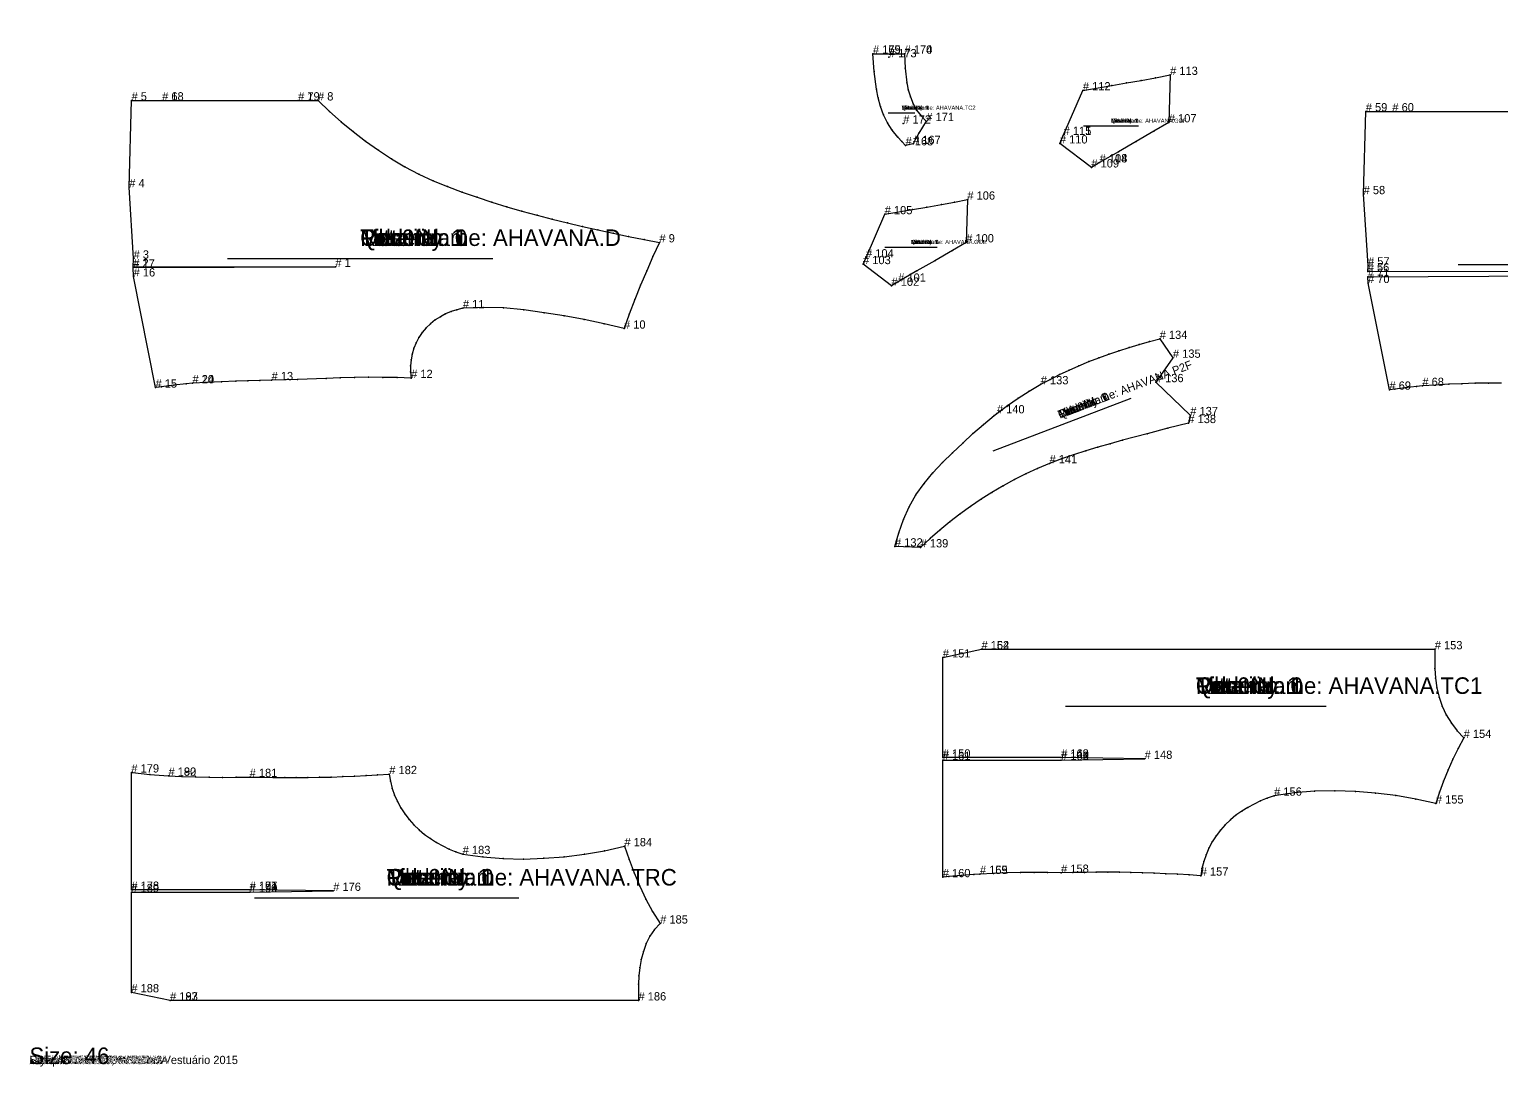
# Model space of a CAD drawing. Header units: metres. Extents: x 0 to 2688, y -3 to 1909.
# Drawn here: x 0 to 1779, y -3 to 1251 of the extents above; entities that cross this region are included whole.
import ezdxf

# ---------------------------------------------------------------- set-up
doc = ezdxf.new("R2010")
doc.units = ezdxf.units.M

# ---------------------------------------------------------------- blocks, each defined once
blk = doc.blocks.new('1')
at = {"layer": '1'}
blk.add_lwpolyline([(369.8, 963.9), (125.5, 963.6), (125.9, 973.9), (120.7, 1060.1), (123.4, 1165.1), (160.4, 1165.1), (324.8, 1165.1), (348.8, 1165.1), (362.6, 1151.9), (376.7, 1139.4), (391.3, 1127.4), (406.4, 1115.9), (421.8, 1104.9), (437.6, 1094.5), (453.9, 1084.8), (470.6, 1076), (487.8, 1068), (505.3, 1060.9), (523.1, 1054.3), (541.1, 1048.2), (559.1, 1042.3), (577.2, 1036.7), (595.3, 1031.4), (613.6, 1026.3), (631.9, 1021.5), (650.3, 1017), (668.7, 1012.7), (687.2, 1008.5), (705.7, 1004.5), (724.3, 1000.7), (742.9, 997), (761.5, 993.5), (753.7, 976.4), (746.1, 959.2), (738.8, 941.8), (731.8, 924.4), (725.1, 906.8), (718.7, 889.2), (694.8, 895.1), (670.7, 900.3), (646.5, 904.7), (622.1, 908.5), (597.7, 911.9), (573.1, 914.3), (548.6, 914.9), (523.9, 913.8), (516.6, 912.1), (509.7, 909.8), (503.1, 907), (496.7, 903.6), (490.6, 899.7), (484.9, 895.2), (479.6, 890.2), (474.9, 884.7), (470.8, 878.6), (467.4, 872.2), (464.7, 865.5), (462.6, 858.5), (461.3, 851.5), (460.7, 844.3), (460.7, 837), (461.4, 829.5), (444.3, 830), (427.1, 830.3), (410, 830.4), (392.8, 830.2), (375.6, 829.7), (358.5, 829.1), (324.2, 827.8), (292.7, 826.9), (278.3, 826.7), (264, 826.3), (249.6, 825.8), (232.1, 825.1), (214.6, 824.2), (197.1, 823.2), (189.6, 822.4), (174.7, 820.8), (159.8, 819), (152.4, 817.9), (125.9, 952.3), (125.5, 963)], close=True, dxfattribs=at)
at = {"layer": '2'}
for p in [(123.4, 1165.1), (160.4, 1165.1), (324.8, 1165.1), (348.8, 1165.1), (120.7, 1060.1), (761.5, 993.5), (125.5, 963.6), (125.5, 963), (125.9, 973.9), (369.8, 963.9), (125.9, 952.3), (523.9, 913.8), (718.7, 889.2), (197.1, 823.2), (292.7, 826.9), (461.4, 829.5), (152.4, 817.9)]:
    blk.add_point(p, dxfattribs=at)
at = {"layer": '3'}
for p in [(362.6, 1151.9), (376.7, 1139.4), (391.3, 1127.4), (406.4, 1115.9), (421.8, 1104.9), (437.6, 1094.5), (453.9, 1084.8), (470.6, 1076), (487.8, 1068), (505.3, 1060.9), (523.1, 1054.3), (541.1, 1048.2), (559.1, 1042.3), (577.2, 1036.7), (595.3, 1031.4), (613.6, 1026.3), (631.9, 1021.5), (650.3, 1017), (668.7, 1012.7), (687.2, 1008.5), (705.7, 1004.5), (724.3, 1000.7), (742.9, 997), (753.7, 976.4), (746.1, 959.2), (738.8, 941.8), (509.7, 909.8), (516.6, 912.1), (548.6, 914.9), (573.1, 914.3), (597.7, 911.9), (622.1, 908.5), (731.8, 924.4), (479.6, 890.2), (484.9, 895.2), (490.6, 899.7), (496.7, 903.6), (503.1, 907), (646.5, 904.7), (670.7, 900.3), (694.8, 895.1), (725.1, 906.8), (467.4, 872.2), (470.8, 878.6), (474.9, 884.7), (462.6, 858.5), (464.7, 865.5), (460.7, 844.3), (460.7, 837), (461.3, 851.5), (159.8, 819), (174.7, 820.8), (189.6, 822.4), (214.6, 824.2), (232.1, 825.1), (249.6, 825.8), (264, 826.3), (278.3, 826.7), (324.2, 827.8), (358.5, 829.1), (375.6, 829.7), (392.8, 830.2), (410, 830.4), (427.1, 830.3), (444.3, 830)]:
    blk.add_point(p, dxfattribs=at)
at = {"layer": '4'}
for p in [(160.4, 1165.1, 7.5), (324.8, 1165.1, 7.5), (197.1, 823.2, 7.5)]:
    blk.add_point(p, dxfattribs=at)
at = {"layer": '7'}
blk.add_line((239.6, 974.2), (560, 974.2), dxfattribs=at)
at = {"layer": '84'}
blk.add_lwpolyline([(369.8, 963.9), (125.5, 963.6), (125.9, 973.9), (120.7, 1060.1), (123.4, 1165.1), (160.4, 1165.1), (324.8, 1165.1), (348.8, 1165.1), (362.6, 1151.9), (376.7, 1139.4), (391.3, 1127.4), (406.4, 1115.9), (421.8, 1104.9), (437.6, 1094.5), (453.9, 1084.8), (470.6, 1076), (487.8, 1068), (505.3, 1060.9), (523.1, 1054.3), (541.1, 1048.2), (559.1, 1042.3), (577.2, 1036.7), (595.3, 1031.4), (613.6, 1026.3), (631.9, 1021.5), (650.3, 1017), (668.7, 1012.7), (687.2, 1008.5), (705.7, 1004.5), (724.3, 1000.7), (742.9, 997), (761.5, 993.5), (753.7, 976.4), (746.1, 959.2), (738.8, 941.8), (731.8, 924.4), (725.1, 906.8), (718.7, 889.2), (694.8, 895.1), (670.7, 900.3), (646.5, 904.7), (622.1, 908.5), (597.7, 911.9), (573.1, 914.3), (548.6, 914.9), (523.9, 913.8), (516.6, 912.1), (509.7, 909.8), (503.1, 907), (496.7, 903.6), (490.6, 899.7), (484.9, 895.2), (479.6, 890.2), (474.9, 884.7), (470.8, 878.6), (467.4, 872.2), (464.7, 865.5), (462.6, 858.5), (461.3, 851.5), (460.7, 844.3), (460.7, 837), (461.4, 829.5), (444.3, 830), (427.1, 830.3), (410, 830.4), (392.8, 830.2), (375.6, 829.7), (358.5, 829.1), (324.2, 827.8), (292.7, 826.9), (278.3, 826.7), (264, 826.3), (249.6, 825.8), (232.1, 825.1), (214.6, 824.2), (197.1, 823.2), (189.6, 822.4), (174.7, 820.8), (159.8, 819), (152.4, 817.9), (125.9, 952.3), (125.5, 963)], close=True, dxfattribs=at)
at = {"layer": '1'}
for s, height, p in [('# 18', 10, (160.4, 1165.1)), ('# 19', 10, (324.8, 1165.1)), ('Tilt: 0', 20, (399.8, 989.2)), ('Quantity: 1', 20, (399.8, 989.2)), ('Piece Name: AHAVANA.D', 20, (399.8, 989.2)), ('Rotation: 0', 20, (399.8, 989.2)), ('Fold: N', 20, (399.8, 989.2)), ('Material: 1', 20, (399.8, 989.2)), ('# 20', 10, (197.1, 823.2)), ('Size: 46', 10, (0, 0))]:
    blk.add_text(s, height=height, dxfattribs=at).set_placement(p)
at = {"layer": '2'}
for s, p in [('# 5', (123.4, 1165.1)), ('# 6', (160.4, 1165.1)), ('# 7', (324.8, 1165.1)), ('# 8', (348.8, 1165.1)), ('# 4', (120.7, 1060.1)), ('# 9', (761.5, 993.5)), ('# 3', (125.9, 973.9)), ('# 2', (125.5, 963.6)), ('# 17', (125.5, 963)), ('# 16', (125.9, 952.3)), ('# 1', (369.8, 963.9)), ('# 11', (523.9, 913.8)), ('# 10', (718.7, 889.2)), ('# 13', (292.7, 826.9)), ('# 12', (461.4, 829.5)), ('# 15', (152.4, 817.9)), ('# 14', (197.1, 823.2))]:
    blk.add_text(s, height=10, dxfattribs=at).set_placement(p)
blk = doc.blocks.new('2')
at = {"layer": '1'}
blk.add_lwpolyline([(120.6, 1374.4), (153.2, 1373.7), (185.7, 1372.8), (218.3, 1371.7), (234.6, 1371.2), (251, 1370.9), (267.3, 1370.9), (283.7, 1371.5), (299.9, 1372.9), (315.8, 1375.7), (331.3, 1379.9), (346.4, 1385.5), (361.1, 1392.5), (375.6, 1400.7), (390.5, 1410.4), (405.6, 1419.7), (420.9, 1428.6), (436.5, 1436.9), (452.4, 1444.6), (468.6, 1451.9), (484.9, 1458.9), (501.3, 1465.5), (517.8, 1472), (534.4, 1478.2), (551.1, 1484), (568, 1489.3), (581.9, 1493.3), (596, 1496.9), (610, 1500.3), (624.1, 1503.7), (652.3, 1510.3), (666.5, 1513.5), (680.6, 1516.5), (694.8, 1519.4), (709, 1522.1), (723.3, 1524.6), (737.6, 1527), (760.5, 1474.8), (741.8, 1471.6), (723.2, 1468.1), (704.7, 1464.3), (686.2, 1460.2), (667.9, 1455.7), (649.5, 1451), (631.3, 1446), (613, 1441), (594.8, 1435.9), (576.6, 1430.7), (558.5, 1425.2), (540.4, 1419.5), (522.6, 1413.3), (504.9, 1406.6), (487.4, 1399.3), (470.3, 1391.3), (453.6, 1382.4), (437.3, 1372.8), (421.4, 1362.5), (405.9, 1351.6), (390.8, 1340.3), (376.1, 1328.5), (361.8, 1316.1), (347.8, 1303.2), (323.8, 1303.2), (159.4, 1303.2), (122.4, 1303.2)], close=True, dxfattribs=at)
at = {"layer": '2'}
for p in [(737.6, 1527), (760.5, 1474.8), (375.6, 1400.7), (120.6, 1374.4), (122.4, 1303.2), (159.4, 1303.2), (323.8, 1303.2), (347.8, 1303.2)]:
    blk.add_point(p, dxfattribs=at)
at = {"layer": '3'}
for p in [(666.5, 1513.5), (680.6, 1516.5), (694.8, 1519.4), (709, 1522.1), (723.3, 1524.6), (596, 1496.9), (610, 1500.3), (624.1, 1503.7), (652.3, 1510.3), (534.4, 1478.2), (551.1, 1484), (568, 1489.3), (581.9, 1493.3), (501.3, 1465.5), (517.8, 1472), (686.2, 1460.2), (704.7, 1464.3), (723.2, 1468.1), (741.8, 1471.6), (452.4, 1444.6), (468.6, 1451.9), (484.9, 1458.9), (631.3, 1446), (649.5, 1451), (667.9, 1455.7), (420.9, 1428.6), (436.5, 1436.9), (558.5, 1425.2), (576.6, 1430.7), (594.8, 1435.9), (613, 1441), (390.5, 1410.4), (405.6, 1419.7), (504.9, 1406.6), (522.6, 1413.3), (540.4, 1419.5), (361.1, 1392.5), (470.3, 1391.3), (487.4, 1399.3), (153.2, 1373.7), (185.7, 1372.8), (218.3, 1371.7), (234.6, 1371.2), (251, 1370.9), (267.3, 1370.9), (283.7, 1371.5), (299.9, 1372.9), (315.8, 1375.7), (331.3, 1379.9), (346.4, 1385.5), (437.3, 1372.8), (453.6, 1382.4), (421.4, 1362.5), (390.8, 1340.3), (405.9, 1351.6), (376.1, 1328.5), (361.8, 1316.1)]:
    blk.add_point(p, dxfattribs=at)
at = {"layer": '4'}
for p in [(568, 1489.3, 7.5), (375.6, 1400.7, 7.5), (159.4, 1303.2, 7.5), (323.8, 1303.2, 7.5)]:
    blk.add_point(p, dxfattribs=at)
at = {"layer": '7'}
blk.add_line((238.2, 1403.9), (558.2, 1403.9), dxfattribs=at)
at = {"layer": '84'}
blk.add_lwpolyline([(120.6, 1374.4), (153.2, 1373.7), (185.7, 1372.8), (218.3, 1371.7), (234.6, 1371.2), (251, 1370.9), (267.3, 1370.9), (283.7, 1371.5), (299.9, 1372.9), (315.8, 1375.7), (331.3, 1379.9), (346.4, 1385.5), (361.1, 1392.5), (375.6, 1400.7), (390.5, 1410.4), (405.6, 1419.7), (420.9, 1428.6), (436.5, 1436.9), (452.4, 1444.6), (468.6, 1451.9), (484.9, 1458.9), (501.3, 1465.5), (517.8, 1472), (534.4, 1478.2), (551.1, 1484), (568, 1489.3), (581.9, 1493.3), (596, 1496.9), (610, 1500.3), (624.1, 1503.7), (652.3, 1510.3), (666.5, 1513.5), (680.6, 1516.5), (694.8, 1519.4), (709, 1522.1), (723.3, 1524.6), (737.6, 1527), (760.5, 1474.8), (741.8, 1471.6), (723.2, 1468.1), (704.7, 1464.3), (686.2, 1460.2), (667.9, 1455.7), (649.5, 1451), (631.3, 1446), (613, 1441), (594.8, 1435.9), (576.6, 1430.7), (558.5, 1425.2), (540.4, 1419.5), (522.6, 1413.3), (504.9, 1406.6), (487.4, 1399.3), (470.3, 1391.3), (453.6, 1382.4), (437.3, 1372.8), (421.4, 1362.5), (405.9, 1351.6), (390.8, 1340.3), (376.1, 1328.5), (361.8, 1316.1), (347.8, 1303.2), (323.8, 1303.2), (159.4, 1303.2), (122.4, 1303.2)], close=True, dxfattribs=at)
at = {"layer": '1'}
for s, height, p in [('# 30', 10, (568, 1489.3)), ('Tilt: 0', 20, (398.2, 1418.9)), ('Quantity: 1', 20, (398.2, 1418.9)), ('Piece Name: AHAVANA.P', 20, (398.2, 1418.9)), ('Rotation: 0', 20, (398.2, 1418.9)), ('Fold: N', 20, (398.2, 1418.9)), ('Material: 1', 20, (398.2, 1418.9)), ('# 29', 10, (375.6, 1400.7)), ('# 32', 10, (159.4, 1303.2)), ('# 31', 10, (323.8, 1303.2)), ('Size: 46', 20, (0, 0))]:
    blk.add_text(s, height=height, dxfattribs=at).set_placement(p)
at = {"layer": '2'}
for s, p in [('# 23', (737.6, 1527)), ('# 24', (760.5, 1474.8)), ('# 22', (375.6, 1400.7)), ('# 21', (120.6, 1374.4)), ('# 28', (122.4, 1303.2)), ('# 27', (159.4, 1303.2)), ('# 26', (323.8, 1303.2)), ('# 25', (347.8, 1303.2))]:
    blk.add_text(s, height=10, dxfattribs=at).set_placement(p)
blk = doc.blocks.new('3')
at = {"layer": '1'}
blk.add_text('Size: 46', height=20, dxfattribs=at).set_placement((0, 0))
blk = doc.blocks.new('4')
at = {"layer": '1'}
blk.add_text('Size: 46', height=10, dxfattribs=at).set_placement((0, 0))
blk = doc.blocks.new('5')
at = {"layer": '1'}
for points in [[(1836.9, 958.1), (1617.7, 958.4), (1618, 965.6), (1612.7, 1051.8), (1615.3, 1151.9), (1647.4, 1151.9), (1811.8, 1151.9)], [(1779.5, 823.5), (1763.5, 823.4), (1747.5, 823.1), (1731.5, 822.6), (1715.6, 821.9), (1699.6, 821), (1683.7, 819.9), (1676.7, 819.3), (1662.9, 817.8), (1650.2, 816.2), (1643.9, 815.4), (1618, 944.4), (1617.7, 951.8), (1836.9, 953.1)]]:
    blk.add_lwpolyline(points, dxfattribs=at)
at = {"layer": '2'}
for p in [(1615.3, 1151.9), (1647.4, 1151.9), (1612.7, 1051.8), (1618, 965.6), (1617.7, 958.4), (1617.7, 951.8), (1618, 944.4), (1683.7, 819.9), (1643.9, 815.4)]:
    blk.add_point(p, dxfattribs=at)
at = {"layer": '3'}
for p in [(1676.7, 819.3), (1699.6, 821), (1715.6, 821.9), (1731.5, 822.6), (1747.5, 823.1), (1763.5, 823.4), (1650.2, 816.2), (1662.9, 817.8)]:
    blk.add_point(p, dxfattribs=at)
at = {"layer": '7'}
blk.add_line((1727.1, 966.8), (2041.4, 966.8), dxfattribs=at)
at = {"layer": '84'}
for points in [[(1836.9, 958.1), (1617.7, 958.4), (1618, 965.6), (1612.7, 1051.8), (1615.3, 1151.9), (1647.4, 1151.9), (1811.8, 1151.9)], [(1779.5, 823.5), (1763.5, 823.4), (1747.5, 823.1), (1731.5, 822.6), (1715.6, 821.9), (1699.6, 821), (1683.7, 819.9), (1676.7, 819.3), (1662.9, 817.8), (1650.2, 816.2), (1643.9, 815.4), (1618, 944.4), (1617.7, 951.8), (1836.9, 953.1)]]:
    blk.add_lwpolyline(points, dxfattribs=at)
at = {"layer": '1'}
blk.add_text('Size: 46', height=20, dxfattribs=at).set_placement((0, 0))
at = {"layer": '2'}
for s, p in [('# 59', (1615.3, 1151.9)), ('# 60', (1647.4, 1151.9)), ('# 58', (1612.7, 1051.8)), ('# 56', (1617.7, 958.4)), ('# 71', (1617.7, 951.8)), ('# 57', (1618, 965.6)), ('# 70', (1618, 944.4)), ('# 69', (1643.9, 815.4)), ('# 68', (1683.7, 819.9))]:
    blk.add_text(s, height=10, dxfattribs=at).set_placement(p)
blk = doc.blocks.new('6')
at = {"layer": '1'}
blk.add_text('Size: 46', height=20, dxfattribs=at).set_placement((0, 0))
blk = doc.blocks.new('7')
at = {"layer": '1'}
blk.add_lwpolyline([(333.4, 1610.2), (69.9, 1610.2), (70.1, 1632.6), (70.2, 1653.4), (337.4, 1653.5)], close=True, dxfattribs=at)
at = {"layer": '2'}
for p in [(70.2, 1653.4), (337.4, 1653.5), (70.1, 1632.6), (69.9, 1610.2), (333.4, 1610.2)]:
    blk.add_point(p, dxfattribs=at)
at = {"layer": '7'}
blk.add_line((136.4, 1642.7), (270.2, 1642.7), dxfattribs=at)
at = {"layer": '84'}
blk.add_lwpolyline([(333.4, 1610.2), (69.9, 1610.2), (70.1, 1632.6), (70.2, 1653.4), (337.4, 1653.5)], close=True, dxfattribs=at)
at = {"layer": '1'}
for s, height, p in [('Tilt: 0', 10, (203.3, 1650.2)), ('Quantity: 1', 10, (203.3, 1650.2)), ('Piece Name: AHAVANA.TE', 10, (203.3, 1650.2)), ('Rotation: 0', 10, (203.3, 1650.2)), ('Fold: N', 10, (203.3, 1650.2)), ('Material: 1', 10, (203.3, 1650.2)), ('Size: 46', 20, (0, 0))]:
    blk.add_text(s, height=height, dxfattribs=at).set_placement(p)
at = {"layer": '2'}
for s, p in [('# 85', (70.2, 1653.4)), ('# 86', (337.4, 1653.5)), ('# 84', (70.1, 1632.6)), ('# 83', (69.9, 1610.2)), ('# 82', (333.4, 1610.2))]:
    blk.add_text(s, height=10, dxfattribs=at).set_placement(p)
blk = doc.blocks.new('8')
at = {"layer": '1'}
blk.add_lwpolyline([(25.7, 1898.6), (175.7, 1898.6), (175.7, 1833.6), (25.7, 1833.6)], close=True, dxfattribs=at)
at = {"layer": '2'}
for p in [(25.7, 1898.6), (175.7, 1898.6), (25.7, 1833.6), (175.7, 1833.6)]:
    blk.add_point(p, dxfattribs=at)
at = {"layer": '7'}
blk.add_line((63.3, 1882.4), (138.3, 1882.4), dxfattribs=at)
at = {"layer": '84'}
blk.add_lwpolyline([(25.7, 1898.6), (175.7, 1898.6), (175.7, 1833.6), (25.7, 1833.6)], close=True, dxfattribs=at)
at = {"layer": '1'}
for s, height, p in [('Tilt: 0', 5, (100.8, 1886.1)), ('Quantity: 1', 5, (100.8, 1886.1)), ('Piece Name: AHAVANA.VG', 5, (100.8, 1886.1)), ('Rotation: 0', 5, (100.8, 1886.1)), ('Fold: N', 5, (100.8, 1886.1)), ('Material: 1', 5, (100.8, 1886.1)), ('Size: 46', 10, (0, 0))]:
    blk.add_text(s, height=height, dxfattribs=at).set_placement(p)
at = {"layer": '2'}
for s, p in [('# 87', (25.7, 1898.6)), ('# 88', (175.7, 1898.6)), ('# 90', (25.7, 1833.6)), ('# 89', (175.7, 1833.6))]:
    blk.add_text(s, height=10, dxfattribs=at).set_placement(p)
blk = doc.blocks.new('9')
at = {"layer": '1'}
blk.add_lwpolyline([(159.2, 1742.2), (141.2, 1731.3), (119.7, 1718.9), (98.2, 1706.7), (75.5, 1693.8), (65.6, 1687.6), (27.5, 1716.6), (32.1, 1727), (55.3, 1780.8), (90.5, 1786.8), (108.1, 1789.8), (125.7, 1792.8), (143.3, 1796.1), (160.8, 1799.5)], close=True, dxfattribs=at)
at = {"layer": '2'}
for p in [(160.8, 1799.5), (55.3, 1780.8), (32.1, 1727), (159.2, 1742.2), (27.5, 1716.6), (75.5, 1693.8), (65.6, 1687.6)]:
    blk.add_point(p, dxfattribs=at)
at = {"layer": '3'}
for p in [(90.5, 1786.8), (108.1, 1789.8), (125.7, 1792.8), (143.3, 1796.1), (141.2, 1731.3), (119.7, 1718.9), (98.2, 1706.7)]:
    blk.add_point(p, dxfattribs=at)
at = {"layer": '4'}
for p in [(32.1, 1727, 4.6), (75.5, 1693.8, 3.7)]:
    blk.add_point(p, dxfattribs=at)
at = {"layer": '7'}
blk.add_line((55.9, 1738), (122.5, 1738), dxfattribs=at)
at = {"layer": '84'}
blk.add_lwpolyline([(159.2, 1742.2), (141.2, 1731.3), (119.7, 1718.9), (98.2, 1706.7), (75.5, 1693.8), (65.6, 1687.6), (27.5, 1716.6), (32.1, 1727), (55.3, 1780.8), (90.5, 1786.8), (108.1, 1789.8), (125.7, 1792.8), (143.3, 1796.1), (160.8, 1799.5)], close=True, dxfattribs=at)
at = {"layer": '1'}
for s, height, p in [('Tilt: 0', 5, (89.2, 1741.7)), ('Quantity: 1', 5, (89.2, 1741.7)), ('Piece Name: AHAVANA.GOC', 5, (89.2, 1741.7)), ('Rotation: 0', 5, (89.2, 1741.7)), ('Fold: N', 5, (89.2, 1741.7)), ('Material: 1', 5, (89.2, 1741.7)), ('# 99', 10, (32.1, 1727)), ('# 98', 10, (75.5, 1693.8)), ('Size: 46', 5, (0, 0))]:
    blk.add_text(s, height=height, dxfattribs=at).set_placement(p)
at = {"layer": '2'}
for s, p in [('# 97', (160.8, 1799.5)), ('# 96', (55.3, 1780.8)), ('# 91', (159.2, 1742.2)), ('# 94', (27.5, 1716.6)), ('# 95', (32.1, 1727)), ('# 93', (65.6, 1687.6)), ('# 92', (75.5, 1693.8))]:
    blk.add_text(s, height=10, dxfattribs=at).set_placement(p)
blk = doc.blocks.new('10')
at = {"layer": '1'}
blk.add_lwpolyline([(1132.3, 993.5), (1115.8, 983.6), (1094.3, 971.2), (1072.8, 959), (1050.1, 946), (1042, 941), (1007.6, 967.2), (1011.2, 975.3), (1033.8, 1027.5), (1067.3, 1033.2), (1084.9, 1036.2), (1102.5, 1039.2), (1118.1, 1042.1), (1133.7, 1045.2)], close=True, dxfattribs=at)
at = {"layer": '2'}
for p in [(1133.7, 1045.2), (1033.8, 1027.5), (1132.3, 993.5), (1007.6, 967.2), (1011.2, 975.3), (1050.1, 946), (1042, 941)]:
    blk.add_point(p, dxfattribs=at)
at = {"layer": '3'}
for p in [(1067.3, 1033.2), (1084.9, 1036.2), (1102.5, 1039.2), (1118.1, 1042.1), (1115.8, 983.6), (1094.3, 971.2), (1072.8, 959)]:
    blk.add_point(p, dxfattribs=at)
at = {"layer": '7'}
blk.add_line((1034, 987.9), (1097, 987.9), dxfattribs=at)
at = {"layer": '84'}
blk.add_lwpolyline([(1132.3, 993.5), (1115.8, 983.6), (1094.3, 971.2), (1072.8, 959), (1050.1, 946), (1042, 941), (1007.6, 967.2), (1011.2, 975.3), (1033.8, 1027.5), (1067.3, 1033.2), (1084.9, 1036.2), (1102.5, 1039.2), (1118.1, 1042.1), (1133.7, 1045.2)], close=True, dxfattribs=at)
at = {"layer": '1'}
for s, p in [('Tilt: 0', (1065.5, 991.6)), ('Quantity: 1', (1065.5, 991.6)), ('Piece Name: AHAVANA.GOE', (1065.5, 991.6)), ('Rotation: 0', (1065.5, 991.6)), ('Fold: N', (1065.5, 991.6)), ('Material: 1', (1065.5, 991.6)), ('Size: 46', (0, 0))]:
    blk.add_text(s, height=5, dxfattribs=at).set_placement(p)
at = {"layer": '2'}
for s, p in [('# 106', (1133.7, 1045.2)), ('# 105', (1033.8, 1027.5)), ('# 100', (1132.3, 993.5)), ('# 104', (1011.2, 975.3)), ('# 103', (1007.6, 967.2)), ('# 102', (1042, 941)), ('# 101', (1050.1, 946))]:
    blk.add_text(s, height=10, dxfattribs=at).set_placement(p)
blk = doc.blocks.new('11')
at = {"layer": '1'}
blk.add_lwpolyline([(1377.2, 1138.6), (1359.2, 1127.8), (1337.8, 1115.4), (1316.2, 1103.1), (1293.6, 1090.2), (1283.6, 1084.1), (1245.5, 1113.1), (1250.1, 1123.5), (1273.3, 1177.3), (1308.5, 1183.3), (1326.1, 1186.3), (1343.7, 1189.3), (1361.3, 1192.6), (1378.8, 1196)], close=True, dxfattribs=at)
at = {"layer": '2'}
for p in [(1378.8, 1196), (1273.3, 1177.3), (1250.1, 1123.5), (1377.2, 1138.6), (1245.5, 1113.1), (1293.6, 1090.2), (1283.6, 1084.1)]:
    blk.add_point(p, dxfattribs=at)
at = {"layer": '3'}
for p in [(1361.3, 1192.6), (1308.5, 1183.3), (1326.1, 1186.3), (1343.7, 1189.3), (1359.2, 1127.8), (1337.8, 1115.4), (1316.2, 1103.1)]:
    blk.add_point(p, dxfattribs=at)
at = {"layer": '4'}
for p in [(1250.1, 1123.5, 4.6), (1293.6, 1090.2, 3.7)]:
    blk.add_point(p, dxfattribs=at)
at = {"layer": '7'}
blk.add_line((1273.9, 1134.5), (1340.6, 1134.5), dxfattribs=at)
at = {"layer": '84'}
blk.add_lwpolyline([(1377.2, 1138.6), (1359.2, 1127.8), (1337.8, 1115.4), (1316.2, 1103.1), (1293.6, 1090.2), (1283.6, 1084.1), (1245.5, 1113.1), (1250.1, 1123.5), (1273.3, 1177.3), (1308.5, 1183.3), (1326.1, 1186.3), (1343.7, 1189.3), (1361.3, 1192.6), (1378.8, 1196)], close=True, dxfattribs=at)
at = {"layer": '1'}
for s, height, p in [('Tilt: 0', 5, (1307.2, 1138.2)), ('Quantity: 1', 5, (1307.2, 1138.2)), ('Piece Name: AHAVANA.GOF', 5, (1307.2, 1138.2)), ('Rotation: 0', 5, (1307.2, 1138.2)), ('Fold: N', 5, (1307.2, 1138.2)), ('Material: 1', 5, (1307.2, 1138.2)), ('# 115', 10, (1250.1, 1123.5)), ('# 114', 10, (1293.6, 1090.2)), ('Size: 46', 5, (0, 0))]:
    blk.add_text(s, height=height, dxfattribs=at).set_placement(p)
at = {"layer": '2'}
for s, p in [('# 113', (1378.8, 1196)), ('# 112', (1273.3, 1177.3)), ('# 107', (1377.2, 1138.6)), ('# 110', (1245.5, 1113.1)), ('# 111', (1250.1, 1123.5)), ('# 109', (1283.6, 1084.1)), ('# 108', (1293.6, 1090.2))]:
    blk.add_text(s, height=10, dxfattribs=at).set_placement(p)
blk = doc.blocks.new('12')
at = {"layer": '1'}
blk.add_text('Size: 46', height=5, dxfattribs=at).set_placement((0, 0))
blk = doc.blocks.new('13')
at = {"layer": '1'}
blk.add_lwpolyline([(1365.7, 1775.3), (1342.3, 1769.3), (1318.9, 1763.1), (1303.9, 1759.2), (1289, 1755.1), (1274, 1751), (1259.2, 1746.7), (1244.2, 1742.3), (1229.4, 1737.6), (1214.7, 1732.6), (1200.1, 1727.1), (1185.6, 1721), (1171.3, 1714.4), (1157.2, 1707.3), (1143.4, 1699.8), (1129.8, 1691.7), (1116.4, 1683.3), (1103.4, 1674.5), (1090.6, 1665.2), (1078.7, 1655.9), (1067, 1646.3), (1055.6, 1636.3), (1044.5, 1626), (1021.5, 1626.8), (1025.9, 1641.4), (1031.2, 1655.5), (1037.5, 1669), (1044.8, 1681.7), (1054.4, 1695.2), (1065.1, 1707.9), (1076.5, 1720), (1088.4, 1731.8), (1100.6, 1743.5), (1112.9, 1754.9), (1125.6, 1766), (1138.5, 1776.6), (1141.4, 1778.9), (1154, 1788.4), (1167, 1797.3), (1180.4, 1805.8), (1194, 1813.8), (1205.3, 1819.8), (1216.6, 1825.5), (1228.1, 1830.9), (1239.8, 1836), (1251.6, 1840.9), (1263.5, 1845.5), (1275.5, 1849.8), (1287.6, 1853.9), (1310.3, 1861), (1333.3, 1867.1), (1345.2, 1850.2), (1324.1, 1820), (1366.7, 1779.2)], close=True, dxfattribs=at)
at = {"layer": '2'}
for p in [(1333.3, 1867.1), (1345.2, 1850.2), (1324.1, 1820), (1365.7, 1775.3), (1366.7, 1779.2), (1021.5, 1626.8), (1044.5, 1626)]:
    blk.add_point(p, dxfattribs=at)
at = {"layer": '3'}
for p in [(1287.6, 1853.9), (1310.3, 1861), (1239.8, 1836), (1251.6, 1840.9), (1263.5, 1845.5), (1275.5, 1849.8), (1205.3, 1819.8), (1216.6, 1825.5), (1228.1, 1830.9), (1167, 1797.3), (1180.4, 1805.8), (1194, 1813.8), (1154, 1788.4), (1125.6, 1766), (1138.5, 1776.6), (1141.4, 1778.9), (1318.9, 1763.1), (1342.3, 1769.3), (1112.9, 1754.9), (1259.2, 1746.7), (1274, 1751), (1289, 1755.1), (1303.9, 1759.2), (1088.4, 1731.8), (1100.6, 1743.5), (1200.1, 1727.1), (1214.7, 1732.6), (1229.4, 1737.6), (1244.2, 1742.3), (1076.5, 1720), (1171.3, 1714.4), (1185.6, 1721), (1054.4, 1695.2), (1065.1, 1707.9), (1129.8, 1691.7), (1143.4, 1699.8), (1157.2, 1707.3), (1044.8, 1681.7), (1103.4, 1674.5), (1116.4, 1683.3), (1031.2, 1655.5), (1037.5, 1669), (1078.7, 1655.9), (1090.6, 1665.2), (1025.9, 1641.4), (1067, 1646.3), (1055.6, 1636.3)]:
    blk.add_point(p, dxfattribs=at)
at = {"layer": '7'}
blk.add_line((1182.8, 1806.8), (1355.4, 1806.8), dxfattribs=at)
at = {"layer": '84'}
blk.add_lwpolyline([(1365.7, 1775.3), (1342.3, 1769.3), (1318.9, 1763.1), (1303.9, 1759.2), (1289, 1755.1), (1274, 1751), (1259.2, 1746.7), (1244.2, 1742.3), (1229.4, 1737.6), (1214.7, 1732.6), (1200.1, 1727.1), (1185.6, 1721), (1171.3, 1714.4), (1157.2, 1707.3), (1143.4, 1699.8), (1129.8, 1691.7), (1116.4, 1683.3), (1103.4, 1674.5), (1090.6, 1665.2), (1078.7, 1655.9), (1067, 1646.3), (1055.6, 1636.3), (1044.5, 1626), (1021.5, 1626.8), (1025.9, 1641.4), (1031.2, 1655.5), (1037.5, 1669), (1044.8, 1681.7), (1054.4, 1695.2), (1065.1, 1707.9), (1076.5, 1720), (1088.4, 1731.8), (1100.6, 1743.5), (1112.9, 1754.9), (1125.6, 1766), (1138.5, 1776.6), (1141.4, 1778.9), (1154, 1788.4), (1167, 1797.3), (1180.4, 1805.8), (1194, 1813.8), (1205.3, 1819.8), (1216.6, 1825.5), (1228.1, 1830.9), (1239.8, 1836), (1251.6, 1840.9), (1263.5, 1845.5), (1275.5, 1849.8), (1287.6, 1853.9), (1310.3, 1861), (1333.3, 1867.1), (1345.2, 1850.2), (1324.1, 1820), (1366.7, 1779.2)], close=True, dxfattribs=at)
at = {"layer": '1'}
for s, p in [('Tilt: 0', (1269.1, 1814.3)), ('Quantity: 1', (1269.1, 1814.3)), ('Piece Name: AHAVANA.P2E', (1269.1, 1814.3)), ('Rotation: 0', (1269.1, 1814.3)), ('Fold: N', (1269.1, 1814.3)), ('Material: 1', (1269.1, 1814.3)), ('Size: 46', (0, 0))]:
    blk.add_text(s, height=10, dxfattribs=at).set_placement(p)
at = {"layer": '2'}
for s, p in [('# 128', (1333.3, 1867.1)), ('# 129', (1345.2, 1850.2)), ('# 130', (1324.1, 1820)), ('# 125', (1365.7, 1775.3)), ('# 131', (1366.7, 1779.2)), ('# 127', (1021.5, 1626.8)), ('# 126', (1044.5, 1626))]:
    blk.add_text(s, height=10, dxfattribs=at).set_placement(p)
blk = doc.blocks.new('14')
at = {"layer": '1'}
blk.add_lwpolyline([(1046.2, 625.8), (1050.7, 642.5), (1056.4, 658.5), (1063.3, 673.8), (1071.6, 688.2), (1081.3, 701.9), (1092.1, 714.8), (1103.8, 727.2), (1115.8, 739.2), (1128.1, 750.9), (1140.5, 762.4), (1153.2, 773.5), (1166.2, 784.3), (1169.4, 786.8), (1182.1, 796.3), (1195.2, 805.3), (1208.6, 813.8), (1222.4, 821.9), (1233.7, 827.9), (1245.2, 833.7), (1256.9, 839.2), (1268.6, 844.4), (1280.5, 849.3), (1292.5, 854), (1304.6, 858.4), (1316.8, 862.5), (1329.1, 866.4), (1341.4, 870.1), (1353.8, 873.6), (1366.2, 876.8), (1382.2, 854), (1361.6, 824.5), (1403.2, 784.6), (1400.8, 775), (1375.9, 768.7), (1351.1, 762.2), (1321.3, 754.2), (1306.4, 750), (1291.6, 745.8), (1276.8, 741.4), (1262, 736.7), (1247.5, 731.7), (1233, 726.3), (1218.6, 720.3), (1204.5, 713.8), (1190.6, 706.7), (1176.9, 699.3), (1163.4, 691.3), (1150.2, 683), (1137.3, 674.2), (1124.7, 665.1), (1112.4, 655.6), (1100.4, 645.7), (1088.7, 635.4), (1077.2, 624.7)], close=True, dxfattribs=at)
at = {"layer": '2'}
for p in [(1366.2, 876.8), (1382.2, 854), (1222.4, 821.9), (1361.6, 824.5), (1403.2, 784.6), (1400.8, 775), (1046.2, 625.8), (1077.2, 624.7)]:
    blk.add_point(p, dxfattribs=at)
at = {"layer": '3'}
for p in [(1353.8, 873.6), (1304.6, 858.4), (1316.8, 862.5), (1329.1, 866.4), (1341.4, 870.1), (1256.9, 839.2), (1268.6, 844.4), (1280.5, 849.3), (1292.5, 854), (1233.7, 827.9), (1245.2, 833.7), (1195.2, 805.3), (1208.6, 813.8), (1166.2, 784.3), (1169.4, 786.8), (1182.1, 796.3), (1153.2, 773.5), (1375.9, 768.7), (1128.1, 750.9), (1140.5, 762.4), (1306.4, 750), (1321.3, 754.2), (1351.1, 762.2), (1115.8, 739.2), (1247.5, 731.7), (1262, 736.7), (1276.8, 741.4), (1291.6, 745.8), (1092.1, 714.8), (1103.8, 727.2), (1204.5, 713.8), (1218.6, 720.3), (1233, 726.3), (1081.3, 701.9), (1176.9, 699.3), (1190.6, 706.7), (1071.6, 688.2), (1150.2, 683), (1163.4, 691.3), (1056.4, 658.5), (1063.3, 673.8), (1124.7, 665.1), (1137.3, 674.2), (1050.7, 642.5), (1100.4, 645.7), (1112.4, 655.6), (1088.7, 635.4)]:
    blk.add_point(p, dxfattribs=at)
at = {"layer": '4'}
for p in [(1169.4, 786.8, 7.5), (1233, 726.3, 7.5)]:
    blk.add_point(p, dxfattribs=at)
at = {"layer": '7'}
blk.add_line((1164.8, 741.4), (1331.6, 805.1), dxfattribs=at)
at = {"layer": '84'}
blk.add_lwpolyline([(1046.2, 625.8), (1050.7, 642.5), (1056.4, 658.5), (1063.3, 673.8), (1071.6, 688.2), (1081.3, 701.9), (1092.1, 714.8), (1103.8, 727.2), (1115.8, 739.2), (1128.1, 750.9), (1140.5, 762.4), (1153.2, 773.5), (1166.2, 784.3), (1169.4, 786.8), (1182.1, 796.3), (1195.2, 805.3), (1208.6, 813.8), (1222.4, 821.9), (1233.7, 827.9), (1245.2, 833.7), (1256.9, 839.2), (1268.6, 844.4), (1280.5, 849.3), (1292.5, 854), (1304.6, 858.4), (1316.8, 862.5), (1329.1, 866.4), (1341.4, 870.1), (1353.8, 873.6), (1366.2, 876.8), (1382.2, 854), (1361.6, 824.5), (1403.2, 784.6), (1400.8, 775), (1375.9, 768.7), (1351.1, 762.2), (1321.3, 754.2), (1306.4, 750), (1291.6, 745.8), (1276.8, 741.4), (1262, 736.7), (1247.5, 731.7), (1233, 726.3), (1218.6, 720.3), (1204.5, 713.8), (1190.6, 706.7), (1176.9, 699.3), (1163.4, 691.3), (1150.2, 683), (1137.3, 674.2), (1124.7, 665.1), (1112.4, 655.6), (1100.4, 645.7), (1088.7, 635.4), (1077.2, 624.7)], close=True, dxfattribs=at)
at = {"layer": '1'}
for s in ['Piece Name: AHAVANA.P2F', 'Rotation: 0', 'Material: 1', 'Fold: N', 'Quantity: 1', 'Tilt: 0']:
    blk.add_text(s, height=10, rotation=20.903, dxfattribs=at).set_placement((1245.5, 780.3))
for s, p in [('# 140', (1169.4, 786.8)), ('# 141', (1233, 726.3)), ('Size: 46', (0, 0))]:
    blk.add_text(s, height=10, dxfattribs=at).set_placement(p)
at = {"layer": '2'}
for s, p in [('# 134', (1366.2, 876.8)), ('# 135', (1382.2, 854)), ('# 133', (1222.4, 821.9)), ('# 136', (1361.6, 824.5)), ('# 138', (1400.8, 775)), ('# 137', (1403.2, 784.6)), ('# 132', (1046.2, 625.8)), ('# 139', (1077.2, 624.7))]:
    blk.add_text(s, height=10, dxfattribs=at).set_placement(p)
blk = doc.blocks.new('15')
at = {"layer": '1'}
blk.add_lwpolyline([(277.3, 1835.6), (260.3, 1864.6), (277.1, 1892.5), (487.3, 1892.5), (494.5, 1884.2), (497.7, 1879.6), (500.3, 1874.8), (501.8, 1869.6), (502.3, 1864.1), (501.8, 1858.5), (500.3, 1853.3), (497.7, 1848.5), (494.5, 1844), (487.3, 1835.6)], close=True, dxfattribs=at)
at = {"layer": '2'}
for p in [(277.1, 1892.5), (487.3, 1892.5), (260.3, 1864.6), (502.3, 1864.1), (277.3, 1835.6), (487.3, 1835.6)]:
    blk.add_point(p, dxfattribs=at)
at = {"layer": '3'}
for p in [(494.5, 1884.2), (497.7, 1879.6), (500.3, 1874.8), (501.8, 1869.6), (500.3, 1853.3), (501.8, 1858.5), (494.5, 1844), (497.7, 1848.5)]:
    blk.add_point(p, dxfattribs=at)
at = {"layer": '7'}
blk.add_line((322.6, 1861.2), (443.6, 1861.2), dxfattribs=at)
at = {"layer": '84'}
blk.add_lwpolyline([(277.3, 1835.6), (260.3, 1864.6), (277.1, 1892.5), (487.3, 1892.5), (494.5, 1884.2), (497.7, 1879.6), (500.3, 1874.8), (501.8, 1869.6), (502.3, 1864.1), (501.8, 1858.5), (500.3, 1853.3), (497.7, 1848.5), (494.5, 1844), (487.3, 1835.6)], close=True, dxfattribs=at)
at = {"layer": '1'}
for s, p in [('Tilt: 0', (383.1, 1868.7)), ('Quantity: 1', (383.1, 1868.7)), ('Piece Name: AHAVANA.PRE', (383.1, 1868.7)), ('Rotation: 0', (383.1, 1868.7)), ('Fold: N', (383.1, 1868.7)), ('Material: 1', (383.1, 1868.7)), ('Size: 46', (0, 0))]:
    blk.add_text(s, height=10, dxfattribs=at).set_placement(p)
at = {"layer": '2'}
for s, p in [('# 144', (277.1, 1892.5)), ('# 145', (487.3, 1892.5)), ('# 143', (260.3, 1864.6)), ('# 146', (502.3, 1864.1)), ('# 142', (277.3, 1835.6)), ('# 147', (487.3, 1835.6))]:
    blk.add_text(s, height=10, dxfattribs=at).set_placement(p)
blk = doc.blocks.new('16')
at = {"layer": '1'}
blk.add_lwpolyline([(1348, 369), (1247, 370.6), (1104, 370.6), (1104, 491.6), (1150.8, 501.5), (1698.7, 501.5), (1698.9, 478.2), (1699.7, 466.6), (1701.2, 455), (1703.8, 443.7), (1707.5, 432.7), (1712.6, 422.2), (1718.7, 412.3), (1725.7, 403), (1733.6, 394.3), (1726.8, 381.6), (1720.5, 368.7), (1714.7, 355.6), (1709.3, 342.2), (1704.4, 328.7), (1700, 315), (1675.9, 320.4), (1651.7, 324.6), (1627.2, 327.7), (1602.7, 329.6), (1578, 330.5), (1553.4, 330), (1528.9, 328), (1504.5, 324.5), (1496.2, 321.7), (1488.2, 318.4), (1472.8, 310.4), (1465.5, 305.8), (1458.4, 300.8), (1451.7, 295.2), (1445.4, 289.2), (1439.7, 282.7), (1434.4, 275.8), (1429.7, 268.6), (1425.7, 261), (1422.2, 253.1), (1419.4, 245), (1417.3, 236.5), (1415.8, 227.8), (1401.7, 228.7), (1387.7, 229.5), (1373.6, 230.2), (1359.6, 230.8), (1345.5, 231.3), (1331.4, 231.6), (1317.4, 231.9), (1303.3, 232), (1289.3, 232), (1275.2, 231.8), (1261.1, 231.6), (1247, 231.2), (1230.7, 231.6), (1214.3, 231.7), (1197.9, 231.5), (1181.6, 231.2), (1165.2, 230.6), (1148.9, 229.8), (1141.4, 229.3), (1126.4, 228.1), (1111.5, 226.7), (1104, 225.9), (1104, 367.6), (1247, 367.6)], close=True, dxfattribs=at)
at = {"layer": '2'}
for p in [(1150.8, 501.5), (1698.7, 501.5), (1104, 491.6), (1733.6, 394.3), (1104, 370.6), (1104, 367.6), (1247, 370.6), (1247, 367.6), (1348, 369), (1504.5, 324.5), (1700, 315), (1104, 225.9), (1148.9, 229.8), (1247, 231.2), (1415.8, 227.8)]:
    blk.add_point(p, dxfattribs=at)
at = {"layer": '3'}
for p in [(1698.9, 478.2), (1699.7, 466.6), (1701.2, 455), (1703.8, 443.7), (1707.5, 432.7), (1712.6, 422.2), (1718.7, 412.3), (1725.7, 403), (1726.8, 381.6), (1720.5, 368.7), (1709.3, 342.2), (1714.7, 355.6), (1496.2, 321.7), (1528.9, 328), (1553.4, 330), (1578, 330.5), (1602.7, 329.6), (1627.2, 327.7), (1651.7, 324.6), (1675.9, 320.4), (1704.4, 328.7), (1465.5, 305.8), (1472.8, 310.4), (1488.2, 318.4), (1445.4, 289.2), (1451.7, 295.2), (1458.4, 300.8), (1429.7, 268.6), (1434.4, 275.8), (1439.7, 282.7), (1422.2, 253.1), (1425.7, 261), (1197.9, 231.5), (1214.3, 231.7), (1230.7, 231.6), (1261.1, 231.6), (1275.2, 231.8), (1289.3, 232), (1303.3, 232), (1317.4, 231.9), (1331.4, 231.6), (1417.3, 236.5), (1419.4, 245), (1111.5, 226.7), (1126.4, 228.1), (1141.4, 229.3), (1165.2, 230.6), (1181.6, 231.2), (1345.5, 231.3), (1359.6, 230.8), (1373.6, 230.2), (1387.7, 229.5), (1401.7, 228.7)]:
    blk.add_point(p, dxfattribs=at)
at = {"layer": '4'}
for p in [(1150.8, 501.5, 7.5), (1247, 370.6, 7.5), (1247, 367.6, 7.5), (1148.9, 229.8, 7.5)]:
    blk.add_point(p, dxfattribs=at)
at = {"layer": '7'}
blk.add_line((1252.4, 432.6), (1567.2, 432.6), dxfattribs=at)
at = {"layer": '84'}
blk.add_lwpolyline([(1348, 369), (1247, 370.6), (1104, 370.6), (1104, 491.6), (1150.8, 501.5), (1698.7, 501.5), (1698.9, 478.2), (1699.7, 466.6), (1701.2, 455), (1703.8, 443.7), (1707.5, 432.7), (1712.6, 422.2), (1718.7, 412.3), (1725.7, 403), (1733.6, 394.3), (1726.8, 381.6), (1720.5, 368.7), (1714.7, 355.6), (1709.3, 342.2), (1704.4, 328.7), (1700, 315), (1675.9, 320.4), (1651.7, 324.6), (1627.2, 327.7), (1602.7, 329.6), (1578, 330.5), (1553.4, 330), (1528.9, 328), (1504.5, 324.5), (1496.2, 321.7), (1488.2, 318.4), (1472.8, 310.4), (1465.5, 305.8), (1458.4, 300.8), (1451.7, 295.2), (1445.4, 289.2), (1439.7, 282.7), (1434.4, 275.8), (1429.7, 268.6), (1425.7, 261), (1422.2, 253.1), (1419.4, 245), (1417.3, 236.5), (1415.8, 227.8), (1401.7, 228.7), (1387.7, 229.5), (1373.6, 230.2), (1359.6, 230.8), (1345.5, 231.3), (1331.4, 231.6), (1317.4, 231.9), (1303.3, 232), (1289.3, 232), (1275.2, 231.8), (1261.1, 231.6), (1247, 231.2), (1230.7, 231.6), (1214.3, 231.7), (1197.9, 231.5), (1181.6, 231.2), (1165.2, 230.6), (1148.9, 229.8), (1141.4, 229.3), (1126.4, 228.1), (1111.5, 226.7), (1104, 225.9), (1104, 367.6), (1247, 367.6)], close=True, dxfattribs=at)
at = {"layer": '1'}
for s, height, p in [('# 164', 10, (1150.8, 501.5)), ('Tilt: 0', 20, (1409.8, 447.6)), ('Quantity: 1', 20, (1409.8, 447.6)), ('Piece Name: AHAVANA.TC1', 20, (1409.8, 447.6)), ('Rotation: 0', 20, (1409.8, 447.6)), ('Fold: N', 20, (1409.8, 447.6)), ('Material: 1', 20, (1409.8, 447.6)), ('# 163', 10, (1247, 370.6)), ('# 166', 10, (1247, 367.6)), ('# 165', 10, (1148.9, 229.8)), ('Size: 46', 10, (0, 0))]:
    blk.add_text(s, height=height, dxfattribs=at).set_placement(p)
at = {"layer": '2'}
for s, p in [('# 151', (1104, 491.6)), ('# 152', (1150.8, 501.5)), ('# 153', (1698.7, 501.5)), ('# 154', (1733.6, 394.3)), ('# 150', (1104, 370.6)), ('# 161', (1104, 367.6)), ('# 149', (1247, 370.6)), ('# 162', (1247, 367.6)), ('# 148', (1348, 369)), ('# 156', (1504.5, 324.5)), ('# 155', (1700, 315)), ('# 160', (1104, 225.9)), ('# 159', (1148.9, 229.8)), ('# 158', (1247, 231.2)), ('# 157', (1415.8, 227.8))]:
    blk.add_text(s, height=10, dxfattribs=at).set_placement(p)
blk = doc.blocks.new('17')
at = {"layer": '1'}
blk.add_lwpolyline([(1068, 1112.5), (1059, 1110.8), (1054.3, 1115.7), (1049.8, 1120.8), (1043, 1129.2), (1037.1, 1138.2), (1032.3, 1147.8), (1028.6, 1157.9), (1025.8, 1168.3), (1023.8, 1178.9), (1021.1, 1200.3), (1019.6, 1221.7), (1057.8, 1221.7), (1058.6, 1204.1), (1060.4, 1186.5), (1062.3, 1177.9), (1065, 1169.4), (1068.3, 1161.1), (1072.4, 1153.4), (1077.7, 1146.4), (1084.1, 1140.2), (1074.9, 1125.5), (1071.4, 1119)], close=True, dxfattribs=at)
at = {"layer": '13'}
for p in [(1038.9, 1217.3), (1056.2, 1137.2)]:
    blk.add_point(p, dxfattribs=at)
at = {"layer": '2'}
for p in [(1019.6, 1221.7), (1057.8, 1221.7), (1084.1, 1140.2), (1059, 1110.8), (1068, 1112.5)]:
    blk.add_point(p, dxfattribs=at)
at = {"layer": '3'}
for p in [(1021.1, 1200.3), (1058.6, 1204.1), (1023.8, 1178.9), (1060.4, 1186.5), (1062.3, 1177.9), (1025.8, 1168.3), (1028.6, 1157.9), (1065, 1169.4), (1068.3, 1161.1), (1032.3, 1147.8), (1072.4, 1153.4), (1077.7, 1146.4), (1037.1, 1138.2), (1043, 1129.2), (1074.9, 1125.5), (1049.8, 1120.8), (1054.3, 1115.7), (1071.4, 1119)]:
    blk.add_point(p, dxfattribs=at)
at = {"layer": '4'}
for p in [(1019.6, 1221.7, 3), (1057.8, 1221.7, 3)]:
    blk.add_point(p, dxfattribs=at)
at = {"layer": '7'}
blk.add_line((1038.1, 1150.1), (1070.3, 1150.1), dxfattribs=at)
at = {"layer": '84'}
blk.add_lwpolyline([(1068, 1112.5), (1059, 1110.8), (1054.3, 1115.7), (1049.8, 1120.8), (1043, 1129.2), (1037.1, 1138.2), (1032.3, 1147.8), (1028.6, 1157.9), (1025.8, 1168.3), (1023.8, 1178.9), (1021.1, 1200.3), (1019.6, 1221.7), (1057.8, 1221.7), (1058.6, 1204.1), (1060.4, 1186.5), (1062.3, 1177.9), (1065, 1169.4), (1068.3, 1161.1), (1072.4, 1153.4), (1077.7, 1146.4), (1084.1, 1140.2), (1074.9, 1125.5), (1071.4, 1119)], close=True, dxfattribs=at)
at = {"layer": '1'}
for s, height, p in [('# 175', 10, (1019.6, 1221.7)), ('# 174', 10, (1057.8, 1221.7)), ('Tilt: 0', 5, (1054.2, 1153.9)), ('Quantity: 1', 5, (1054.2, 1153.9)), ('Piece Name: AHAVANA.TC2', 5, (1054.2, 1153.9)), ('Rotation: 0', 5, (1054.2, 1153.9)), ('Fold: N', 5, (1054.2, 1153.9)), ('Material: 1', 5, (1054.2, 1153.9)), ('Size: 46', 20, (0, 0))]:
    blk.add_text(s, height=height, dxfattribs=at).set_placement(p)
at = {"layer": '13'}
for s, p in [('# 173', (1038.9, 1217.3)), ('# 172', (1056.2, 1137.2))]:
    blk.add_text(s, height=10, dxfattribs=at).set_placement(p)
at = {"layer": '2'}
for s, p in [('# 169', (1019.6, 1221.7)), ('# 170', (1057.8, 1221.7)), ('# 171', (1084.1, 1140.2)), ('# 167', (1068, 1112.5)), ('# 168', (1059, 1110.8))]:
    blk.add_text(s, height=10, dxfattribs=at).set_placement(p)
blk = doc.blocks.new('18')
at = {"layer": '1'}
blk.add_lwpolyline([(367.2, 209.4), (266.2, 210.7), (123.2, 210.7), (123.2, 352.5), (124.4, 352.4), (145.6, 350.2), (168.1, 348.6), (184.4, 347.8), (200.8, 347.2), (217.1, 346.8), (233.5, 346.7), (249.9, 346.8), (266.2, 347.1), (280.3, 346.8), (294.4, 346.5), (308.5, 346.4), (322.5, 346.4), (336.6, 346.5), (350.6, 346.8), (364.7, 347.1), (378.8, 347.6), (392.8, 348.2), (406.9, 348.9), (420.9, 349.7), (435, 350.6), (436.5, 341.9), (438.6, 333.4), (441.4, 325.3), (444.9, 317.4), (448.9, 309.8), (453.6, 302.5), (458.9, 295.6), (464.6, 289.2), (470.9, 283.1), (477.6, 277.6), (484.7, 272.6), (492, 267.9), (507.4, 260), (515.4, 256.7), (523.7, 253.9), (548.1, 250.4), (572.6, 248.4), (597.2, 247.9), (621.9, 248.8), (646.4, 250.7), (670.9, 253.8), (695.1, 258), (719.2, 263.4), (725, 247.2), (731.1, 231.1), (737.7, 215.2), (744.9, 199.5), (753.2, 184.5), (762.4, 169.9), (755.5, 162.6), (749.8, 154.6), (745.4, 145.6), (742.1, 136.2), (739.4, 126.5), (737.6, 116.7), (736.7, 106.8), (736.2, 96.8), (736.2, 76.9), (170, 76.9), (123.2, 86.7), (123.2, 207.8), (266.2, 207.8)], close=True, dxfattribs=at)
at = {"layer": '2'}
for p in [(123.2, 352.5), (168.1, 348.6), (266.2, 347.1), (435, 350.6), (523.7, 253.9), (719.2, 263.4), (123.2, 210.7), (123.2, 207.8), (266.2, 210.7), (266.2, 207.8), (367.2, 209.4), (762.4, 169.9), (123.2, 86.7), (170, 76.9), (736.2, 76.9)]:
    blk.add_point(p, dxfattribs=at)
at = {"layer": '3'}
for p in [(124.4, 352.4), (145.6, 350.2), (184.4, 347.8), (200.8, 347.2), (217.1, 346.8), (233.5, 346.7), (249.9, 346.8), (280.3, 346.8), (294.4, 346.5), (308.5, 346.4), (322.5, 346.4), (336.6, 346.5), (350.6, 346.8), (364.7, 347.1), (378.8, 347.6), (392.8, 348.2), (406.9, 348.9), (420.9, 349.7), (436.5, 341.9), (438.6, 333.4), (441.4, 325.3), (444.9, 317.4), (448.9, 309.8), (453.6, 302.5), (458.9, 295.6), (464.6, 289.2), (470.9, 283.1), (477.6, 277.6), (484.7, 272.6), (492, 267.9), (507.4, 260), (515.4, 256.7), (548.1, 250.4), (646.4, 250.7), (670.9, 253.8), (695.1, 258), (572.6, 248.4), (597.2, 247.9), (621.9, 248.8), (725, 247.2), (731.1, 231.1), (737.7, 215.2), (744.9, 199.5), (753.2, 184.5), (755.5, 162.6), (745.4, 145.6), (749.8, 154.6), (739.4, 126.5), (742.1, 136.2), (736.7, 106.8), (737.6, 116.7), (736.2, 96.8)]:
    blk.add_point(p, dxfattribs=at)
at = {"layer": '4'}
for p in [(168.1, 348.6, 7.5), (266.2, 210.7, 7.5), (266.2, 207.8, 7.5), (170, 76.9, 7.5)]:
    blk.add_point(p, dxfattribs=at)
at = {"layer": '7'}
blk.add_line((271.9, 200.9), (591.5, 200.9), dxfattribs=at)
at = {"layer": '84'}
blk.add_lwpolyline([(367.2, 209.4), (266.2, 210.7), (123.2, 210.7), (123.2, 352.5), (124.4, 352.4), (145.6, 350.2), (168.1, 348.6), (184.4, 347.8), (200.8, 347.2), (217.1, 346.8), (233.5, 346.7), (249.9, 346.8), (266.2, 347.1), (280.3, 346.8), (294.4, 346.5), (308.5, 346.4), (322.5, 346.4), (336.6, 346.5), (350.6, 346.8), (364.7, 347.1), (378.8, 347.6), (392.8, 348.2), (406.9, 348.9), (420.9, 349.7), (435, 350.6), (436.5, 341.9), (438.6, 333.4), (441.4, 325.3), (444.9, 317.4), (448.9, 309.8), (453.6, 302.5), (458.9, 295.6), (464.6, 289.2), (470.9, 283.1), (477.6, 277.6), (484.7, 272.6), (492, 267.9), (507.4, 260), (515.4, 256.7), (523.7, 253.9), (548.1, 250.4), (572.6, 248.4), (597.2, 247.9), (621.9, 248.8), (646.4, 250.7), (670.9, 253.8), (695.1, 258), (719.2, 263.4), (725, 247.2), (731.1, 231.1), (737.7, 215.2), (744.9, 199.5), (753.2, 184.5), (762.4, 169.9), (755.5, 162.6), (749.8, 154.6), (745.4, 145.6), (742.1, 136.2), (739.4, 126.5), (737.6, 116.7), (736.7, 106.8), (736.2, 96.8), (736.2, 76.9), (170, 76.9), (123.2, 86.7), (123.2, 207.8), (266.2, 207.8)], close=True, dxfattribs=at)
at = {"layer": '1'}
for s, height, p in [('# 192', 10, (168.1, 348.6)), ('Tilt: 0', 20, (431.7, 215.9)), ('Quantity: 1', 20, (431.7, 215.9)), ('Piece Name: AHAVANA.TRC', 20, (431.7, 215.9)), ('Rotation: 0', 20, (431.7, 215.9)), ('Fold: N', 20, (431.7, 215.9)), ('Material: 1', 20, (431.7, 215.9)), ('# 191', 10, (266.2, 210.7)), ('# 194', 10, (266.2, 207.8)), ('# 193', 10, (170, 76.9)), ('Size: 46', 5, (0, 0))]:
    blk.add_text(s, height=height, dxfattribs=at).set_placement(p)
at = {"layer": '2'}
for s, p in [('# 179', (123.2, 352.5)), ('# 180', (168.1, 348.6)), ('# 181', (266.2, 347.1)), ('# 182', (435, 350.6)), ('# 184', (719.2, 263.4)), ('# 183', (523.7, 253.9)), ('# 178', (123.2, 210.7)), ('# 189', (123.2, 207.8)), ('# 177', (266.2, 210.7)), ('# 190', (266.2, 207.8)), ('# 176', (367.2, 209.4)), ('# 185', (762.4, 169.9)), ('# 188', (123.2, 86.7)), ('# 187', (170, 76.9)), ('# 186', (736.2, 76.9))]:
    blk.add_text(s, height=10, dxfattribs=at).set_placement(p)
blk = doc.blocks.new('19')
at = {"layer": '1'}
blk.add_lwpolyline([(781, 1692.3), (781, 1842.3), (861, 1842.3), (861, 1692.3)], close=True, dxfattribs=at)
at = {"layer": '2'}
for p in [(781, 1842.3), (861, 1842.3), (781, 1692.3), (861, 1692.3)]:
    blk.add_point(p, dxfattribs=at)
at = {"layer": '7'}
blk.add_line((801, 1827.3), (841, 1827.3), dxfattribs=at)
at = {"layer": '84'}
blk.add_lwpolyline([(781, 1692.3), (781, 1842.3), (861, 1842.3), (861, 1692.3)], close=True, dxfattribs=at)
at = {"layer": '1'}
for s, height, p in [('Tilt: 0', 5, (821, 1831.1)), ('Quantity: 1', 5, (821, 1831.1)), ('Piece Name: AHAVANA.VIC', 5, (821, 1831.1)), ('Rotation: 0', 5, (821, 1831.1)), ('Fold: N', 5, (821, 1831.1)), ('Material: 1', 5, (821, 1831.1)), ('Size: 46', 20, (0, 0))]:
    blk.add_text(s, height=height, dxfattribs=at).set_placement(p)
at = {"layer": '2'}
for s, p in [('# 196', (781, 1842.3)), ('# 197', (861, 1842.3)), ('# 195', (781, 1692.3)), ('# 198', (861, 1692.3))]:
    blk.add_text(s, height=10, dxfattribs=at).set_placement(p)
blk = doc.blocks.new('20')
at = {"layer": '1'}
blk.add_lwpolyline([(589, 1774.3), (739, 1774.3), (739, 1684.3), (589, 1684.3)], close=True, dxfattribs=at)
at = {"layer": '2'}
for p in [(589, 1774.3), (739, 1774.3), (589, 1684.3), (739, 1684.3)]:
    blk.add_point(p, dxfattribs=at)
at = {"layer": '7'}
blk.add_line((626.5, 1751.8), (701.5, 1751.8), dxfattribs=at)
at = {"layer": '84'}
blk.add_lwpolyline([(589, 1774.3), (739, 1774.3), (739, 1684.3), (589, 1684.3)], close=True, dxfattribs=at)
at = {"layer": '1'}
for s, p in [('Tilt: 0', (664, 1755.6)), ('Quantity: 1', (664, 1755.6)), ('Piece Name: AHAVANA.VIF', (664, 1755.6)), ('Rotation: 0', (664, 1755.6)), ('Fold: N', (664, 1755.6)), ('Material: 1', (664, 1755.6)), ('Size: 46', (0, 0))]:
    blk.add_text(s, height=5, dxfattribs=at).set_placement(p)
at = {"layer": '2'}
for s, p in [('# 199', (589, 1774.3)), ('# 200', (739, 1774.3)), ('# 202', (589, 1684.3)), ('# 201', (739, 1684.3))]:
    blk.add_text(s, height=10, dxfattribs=at).set_placement(p)

msp = doc.modelspace()

# ---------------------------------------------------------------- linework, layer by layer
at = {"layer": '10'}
msp.add_line((0, 0), (0, 0), dxfattribs=at)
at = {"layer": '9'}
msp.add_line((0, 0), (0, 0), dxfattribs=at)

# ---------------------------------------------------------------- block references
at = {"layer": '1'}
for name in ['8', '15', '13', '19', '9', '20', '7', '4', '2', '6', '17', '11', '1', '5', '10', '14', '16', '3', '18', '12']:
    msp.add_blockref(name, (0, 0), dxfattribs=at)

# ---------------------------------------------------------------- texts
for s in ['Author: Audaces; Audaces Vestuário 2015', 'ASTM/PDE: 1', 'Style Name: ASTM D 6673', 'Sample Size: 46', 'Grade Rule Table: HAVANA', 'Creation Date: 12-1-2025', 'Creation Time: 20:58', 'Curve Tolerance: 0.025', 'Units: METRIC']:
    msp.add_text(s, height=10, dxfattribs=at).set_placement((0, 0))

doc.saveas('drawing.dxf')
